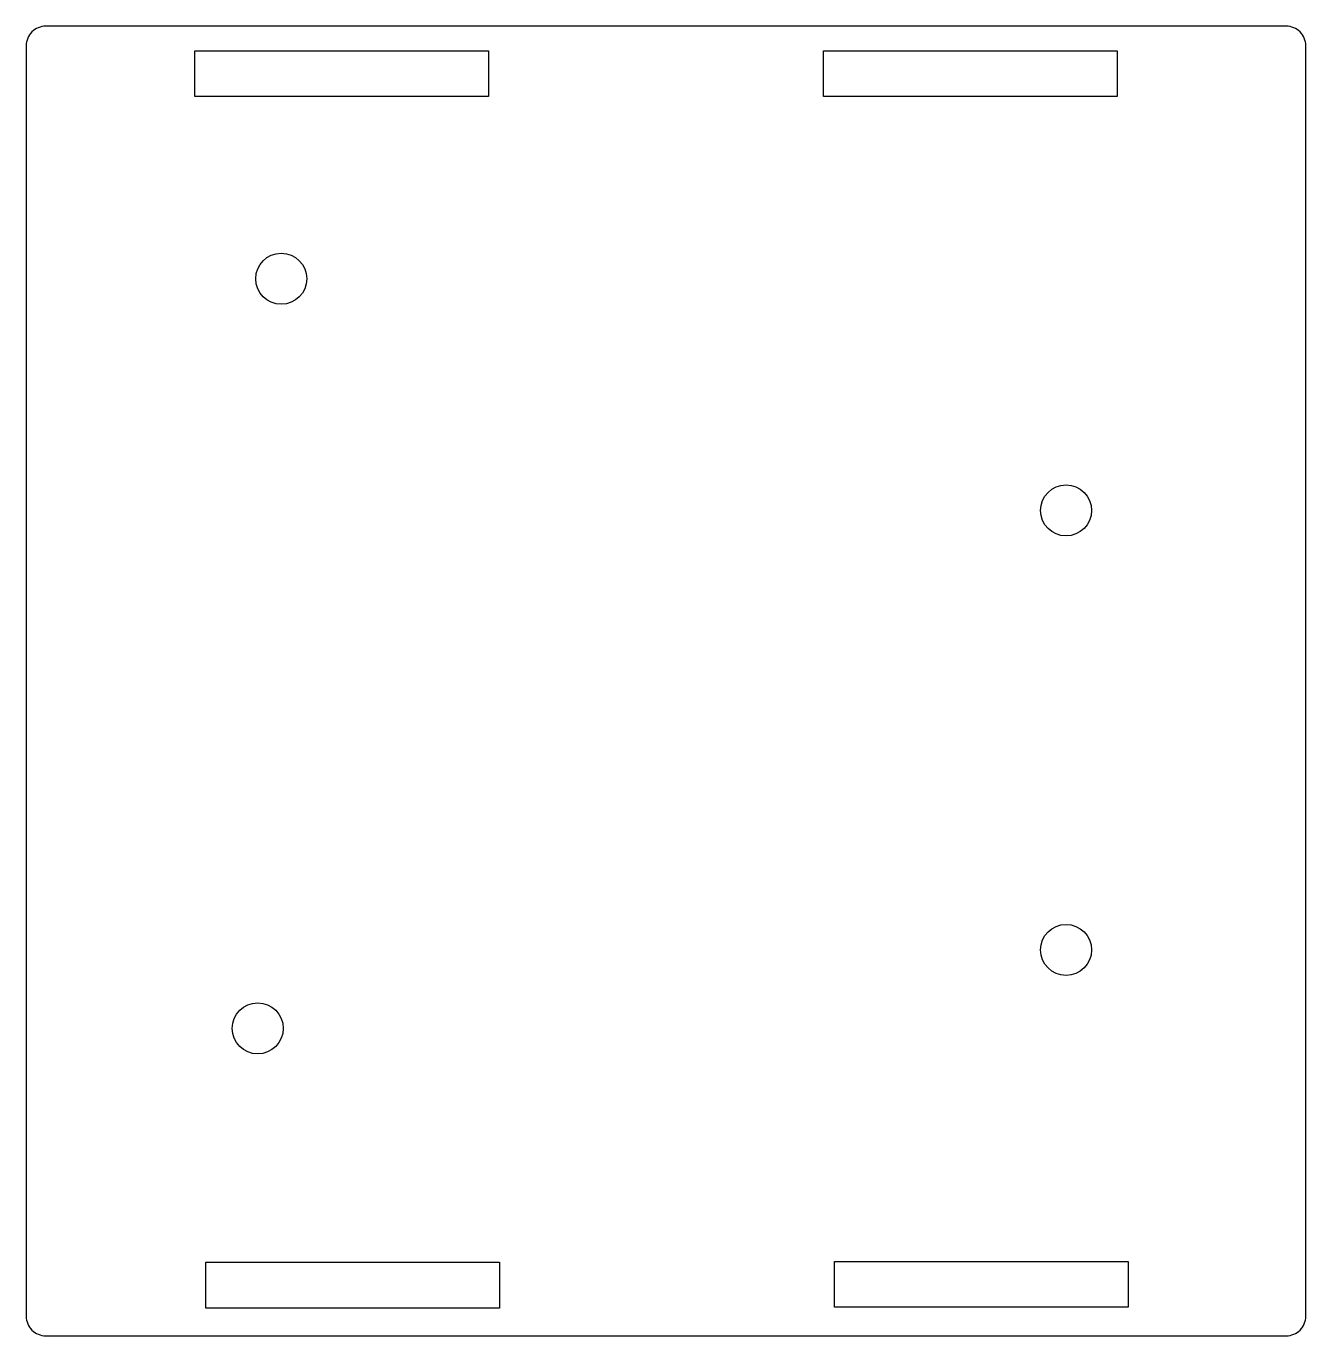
# Model space of a CAD drawing. Header units: inches. Extents: x 0.25 to 3.51, y -0.75 to 2.59.
import ezdxf

# ---------------------------------------------------------------- set-up
doc = ezdxf.new("R2010")
doc.units = ezdxf.units.IN
doc.header["$MEASUREMENT"] = 0

msp = doc.modelspace()

# ---------------------------------------------------------------- linework, layer by layer
msp.add_lwpolyline([(3.511, -0.7), (3.511, 2.537, 0.414214), (3.461, 2.587), (0.3, 2.587, 0.414214), (0.25, 2.537), (0.25, -0.7, 0.414214), (0.3, -0.75), (3.461, -0.75, 0.414214)], format="xyb", close=True)
for points in [[(0.6795, 2.4075), (0.6795, 2.5245), (1.4285, 2.5245), (1.4285, 2.4075)], [(2.2815, 2.4075), (2.2815, 2.5245), (3.0305, 2.5245), (3.0305, 2.4075)], [(0.7075, -0.6795), (0.7075, -0.5625), (1.4565, -0.5625), (1.4565, -0.6795)], [(2.3095, -0.6773), (2.3095, -0.5603), (3.0585, -0.5603), (3.0585, -0.6773)]]:
    msp.add_lwpolyline(points, close=True)
for centre in [(0.9, 1.9434), (2.9, 1.353), (2.9, 0.2334), (0.84, 0.0334)]:
    msp.add_circle(centre, 0.065)

doc.saveas('drawing.dxf')
